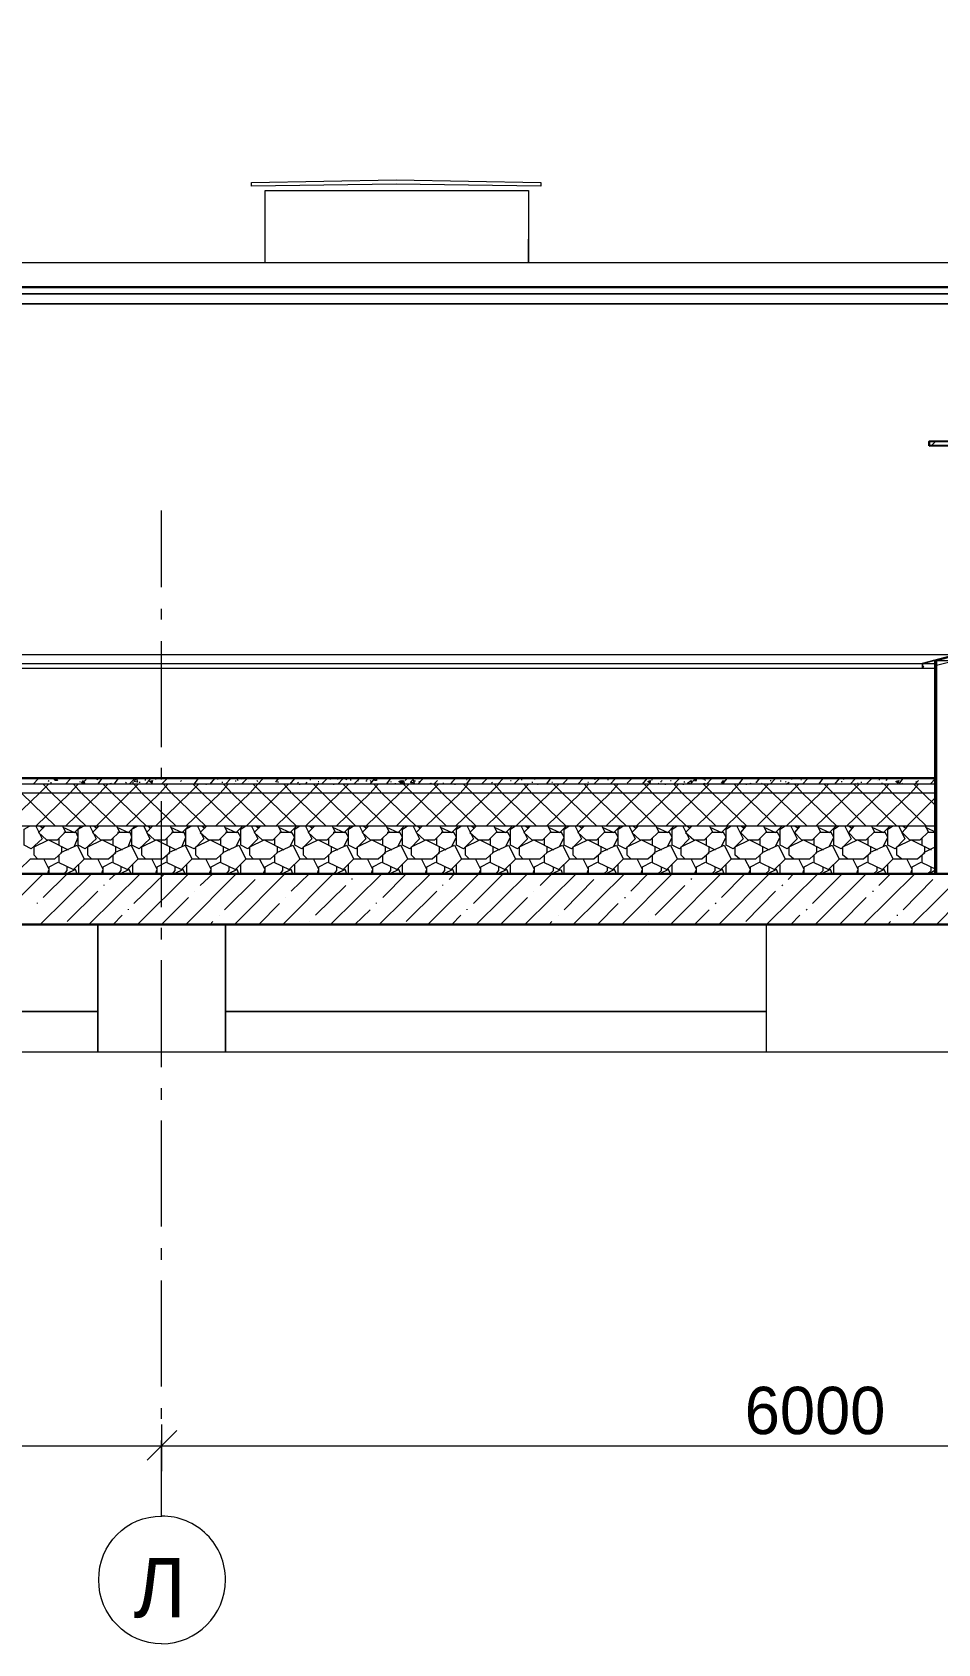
# Model space of a CAD drawing. Header units: millimetres. Extents: x 2294 to 908349, y -83289 to 219220.
# Drawn here: x 875517 to 879922, y 191945 to 199779 of the extents above; entities that cross this region are included whole.
import ezdxf

# ---------------------------------------------------------------- set-up
doc = ezdxf.new("R2010")
doc.units = ezdxf.units.MM
doc.layers.add('PDF _Геометрия', color=7, linetype='Continuous')
doc.layers.add('PDF _Текст', color=7, linetype='Continuous')

msp = doc.modelspace()

# ---------------------------------------------------------------- linework, layer by layer
at = {"layer": 'PDF _Геометрия', "lineweight": 9}
for points in [[(902971, 194821.8), (886249.7, 194821.8), (886096.7, 194511.4), (885786.3, 195132.2), (885628.9, 194821.8), (868588.5, 194821.8), (868588.5, 196990.1), (868278.2, 197147.5), (868898.9, 197453.5), (868588.5, 197610.8), (868588.5, 199779.1)], [(876649.7, 198660), (876649.7, 199009.7), (877821.3, 199009.7), (877930.6, 199009.7), (877930.6, 198660), (877930.6, 198773.7)], [(887836.6, 198542), (869353.6, 198542), (869353.6, 198660), (887836.6, 198660)], [(869432.3, 198458.9), (887836.6, 198458.9), (869432.3, 198458.9), (869432.3, 198542)], [(869432.3, 198507), (869432.3, 198537.6), (887836.6, 198537.6), (877930.6, 198537.6)], [(870022.4, 198537.6), (876649.7, 198537.6)], [(876147, 197081.9), (876147, 197453.5)], [(876147, 196924.5), (876147, 196977)], [(876147, 196303.7), (876147, 196819.6)], [(868588.5, 196688.4), (869353.6, 196688.4), (869353.6, 196710.3), (879845.4, 196710.3)], [(869432.3, 196727.8), (869432.3, 196754), (880002.7, 196754)], [(879849.7, 196710.3), (879906.6, 196710.3)], [(879910.9, 196723.4), (879910.9, 195687.3)], [(879915.3, 196723.4), (879915.3, 195687.3)], [(869353.6, 196688.4), (879906.6, 196688.4)], [(876147, 196146.4), (876147, 196203.2)], [(876147, 195525.6), (876147, 196041.4)], [(875836.6, 195442.5), (875836.6, 194821.8), (875836.6, 195018.5), (870105.5, 195018.5), (870105.5, 194821.8), (870105.5, 195442.5)], [(876147, 195368.2), (876147, 195425.1)], [(879089.1, 194821.8), (879089.1, 195442.5), (879194, 195442.5), (882446.4, 195442.5), (882446.4, 194821.8), (882446.4, 195442.5), (882651.9, 195442.5), (882651.9, 194821.8), (882651.9, 195442.5), (883788.5, 195442.5), (883893.4, 195442.5)], [(876147, 194747.5), (876147, 195267.7)], [(876147, 194590.1), (876147, 194646.9)], [(876147, 193973.7), (876147, 194489.5)], [(876147, 193811.9), (876147, 193868.8)], [(876147, 193195.6), (876147, 193711.4)], [(876147, 193038.2), (876147, 193090.6)], [(876147, 193011.9), (876147, 192907), (876147, 192784.6)], [(876221.3, 192981.3), (876147, 192907), (882345.9, 192907), (882271.6, 192837.1)], [(869567.8, 192907), (876147, 192907), (876077.1, 192837.1)], [(876147, 192561.7), (876147, 192933.3)]]:
    msp.add_lwpolyline(points, dxfattribs=at)
for points in [[(877991.8, 199031.6), (877288, 199040.3), (876584.2, 199031.6), (876584.2, 199049.1), (877288, 199062.2), (877991.8, 199049.1)], [(869432.3, 198507), (887836.6, 198507)], [(880042.1, 196762.8), (879845.4, 196710.3), (879845.4, 196688.4), (879849.7, 196688.4), (879854.1, 196697.2), (879849.7, 196692.8), (879849.7, 196710.3)], [(880050.8, 195687.3), (880050.8, 196723.4), (880029, 196723.4), (879928.4, 196723.4), (879915.3, 196723.4), (879910.9, 196723.4), (879906.6, 196723.4), (879906.6, 195687.3), (879910.9, 195687.3), (879915.3, 195687.3), (879928.4, 195687.3), (880029, 195687.3)], [(879915.3, 196701.6), (880050.8, 196736.5), (880050.8, 196758.4), (879915.3, 196723.4)], [(869414.8, 195687.3), (879915.3, 195687.3), (879915.3, 195919), (879915.3, 196080.8), (879915.3, 196124.5), (879915.3, 196150.7), (879915.3, 196155.1), (874721.9, 196155.1), (873790.7, 196181.3), (869414.8, 196308.1), (869414.8, 196303.7), (869414.8, 196277.5), (869414.8, 196233.8), (869414.8, 196072)], [(870105.5, 195018.5), (875836.6, 195018.5), (875836.6, 195442.5), (870105.5, 195442.5)], [(876457.4, 194821.8), (876457.4, 195442.5), (876457.4, 195018.5), (879089.1, 195018.5), (876457.4, 195018.5)]]:
    msp.add_lwpolyline(points, close=True, dxfattribs=at)
at = {"layer": 'PDF _Геометрия', "lineweight": 30}
msp.add_lwpolyline([(879880.3, 197768.2), (881187.4, 197790.1), (882494.5, 197768.2), (882494.5, 197790.1), (881187.4, 197811.9), (879880.3, 197790.1)], close=True, dxfattribs=at)
at = {"layer": 'PDF _Геометрия', "color": 250, "lineweight": 9, "true_color": 0x1d1d1d}
for points in [[(879889.1, 197768.2), (879910.9, 197790.1)], [(879902.2, 196723.4), (879906.6, 196727.8)], [(875386.3, 195919), (875552.5, 196080.8), (875596.2, 196124.5)], [(875631.2, 195919), (875465, 196080.8), (875425.7, 196124.5)], [(875740.4, 196124.5), (875701.1, 196080.8), (875535, 195919), (875565.6, 195857.8), (875513.1, 195809.8), (875478.1, 195827.2), (875478.1, 195905.9), (875504.4, 195919)], [(875521.9, 196124.5), (875548.1, 196150.7)], [(875779.8, 195919), (875613.7, 196080.8), (875570, 196124.5)], [(875596.2, 196137.6), (875600.6, 196142)], [(875609.3, 196128.9), (875609.3, 196133.2)], [(875626.8, 196146.4), (875622.4, 196146.4), (875626.8, 196150.7)], [(875679.2, 196124.5), (875705.5, 196150.7)], [(875679.2, 195919), (875845.4, 196080.8), (875884.7, 196124.5)], [(875924.1, 195919), (875757.9, 196080.8), (875718.6, 196124.5)], [(875749.2, 196137.6), (875749.2, 196133.2)], [(875757.9, 196124.5), (875779.8, 196146.4)], [(875827.9, 196150.7), (875836.6, 196146.4), (875836.6, 196150.7)], [(875827.9, 195919), (875989.6, 196080.8), (876033.3, 196124.5)], [(875836.6, 196124.5), (875858.5, 196150.7)], [(876072.7, 195919), (875906.6, 196080.8), (875862.8, 196124.5)], [(875897.8, 196124.5), (875897.8, 196128.9), (875902.2, 196124.5)], [(875915.3, 196124.5), (875937.2, 196150.7)], [(875972.1, 196128.9), (875976.5, 196133.2)], [(875972.1, 195919), (876138.3, 196080.8), (876177.6, 196124.5)], [(875989.6, 196124.5), (876015.9, 196150.7)], [(876007.1, 196133.2), (876007.1, 196128.9)], [(876216.9, 195919), (876050.8, 196080.8), (876011.5, 196124.5)], [(876037.7, 196133.2), (876042.1, 196133.2)], [(876068.3, 196124.5), (876094.5, 196150.7)], [(876068.3, 196142), (876068.3, 196146.4)], [(876085.8, 196137.6), (876090.2, 196142)], [(876116.4, 196150.7), (876116.4, 196146.4)], [(876116.4, 195919), (876282.5, 196080.8), (876326.2, 196124.5)], [(876147, 196124.5), (876173.2, 196150.7)], [(876343.7, 195919), (876356.8, 195910.3), (876361.2, 195919), (876195.1, 196080.8), (876155.7, 196124.5)], [(876225.7, 196124.5), (876225.7, 196124.5)], [(876238.8, 196137.6), (876243.2, 196142)], [(876265, 195919), (876431.2, 196080.8), (876470.5, 196124.5)], [(876509.8, 195919), (876343.7, 196080.8), (876300, 196124.5)], [(876304.4, 196124.5), (876326.2, 196150.7)], [(876361.2, 196124.5), (876365.6, 196124.5)], [(876365.6, 196124.5), (876365.6, 196124.5)], [(876383.1, 196124.5), (876404.9, 196150.7)], [(876409.3, 195919), (876575.4, 196080.8), (876614.8, 196124.5), (876641, 196150.7)], [(876418, 196150.7), (876418, 196146.4)], [(876439.9, 196133.2), (876444.3, 196133.2)], [(876654.1, 195919), (876488, 196080.8), (876448.6, 196124.5)], [(876457.4, 196124.5), (876483.6, 196150.7)], [(876501.1, 196128.9), (876501.1, 196128.9)], [(876505.5, 196142), (876505.5, 196137.6)], [(876514.2, 196146.4), (876518.6, 196142)], [(876536.1, 196124.5), (876562.3, 196150.7)], [(876536.1, 196146.4), (876536.1, 196146.4)], [(876557.9, 195919), (876719.7, 196080.8), (876763.4, 196124.5)], [(876571, 196137.6), (876571, 196137.6)], [(876627.9, 195919), (876597.3, 195888.4), (876636.6, 195853.5), (876689.1, 195853.5), (876728.4, 195892.8), (876715.3, 195919), (876715.3, 195914.7), (876772.1, 195888.4), (876802.7, 195919), (876636.6, 196080.8), (876592.9, 196124.5)], [(876610.4, 196142), (876614.8, 196137.6)], [(876702.2, 196133.2), (876715.3, 196150.7)], [(876907.7, 196128.9), (876907.7, 196124.5), (876868.3, 196080.8), (876702.2, 195919)], [(876710.9, 196137.6), (876715.3, 196133.2)], [(876947, 195919), (876780.9, 196080.8), (876741.5, 196124.5)], [(876772.1, 196124.5), (876794, 196150.7)], [(877056.3, 196124.5), (877012.6, 196080.8), (876846.5, 195919), (876877.1, 195857.8), (876829, 195809.8), (876794, 195827.2), (876794, 195905.9), (876815.9, 195919)], [(876807.1, 196133.2), (876811.5, 196128.9)], [(876815.9, 196124.5), (876820.2, 196124.5)], [(876846.5, 196124.5), (876855.2, 196133.2)], [(876868.3, 196146.4), (876872.7, 196146.4)], [(877091.3, 195919), (876929.5, 196080.8), (876885.8, 196124.5)], [(876907.7, 196137.6), (876912, 196137.6)], [(876925.1, 196124.5), (876951.4, 196150.7)], [(876964.5, 196150.7), (876968.9, 196146.4)], [(876982, 196124.5), (876986.3, 196124.5)], [(876995.1, 195919), (877161.2, 196080.8), (877200.6, 196124.5)], [(877003.8, 196124.5), (877030.1, 196150.7)], [(877003.8, 196146.4), (877003.8, 196150.7)], [(877003.8, 196124.5), (877003.8, 196124.5)], [(877152.5, 195919), (877121.9, 195888.4), (877161.2, 195853.5), (877213.7, 195853.5), (877253, 195892.8), (877239.9, 195919), (877073.8, 196080.8), (877030.1, 196124.5)], [(877038.8, 196150.7), (877047.5, 196146.4), (877047.5, 196150.7)], [(877065, 196146.4), (877065, 196142)], [(877082.5, 196124.5), (877108.7, 196150.7)], [(877100, 196142), (877104.4, 196142)], [(877139.3, 196142), (877143.7, 196137.6)], [(877139.3, 195919), (877305.5, 196080.8), (877349.2, 196124.5)], [(877143.7, 196146.4), (877148.1, 196146.4)], [(877161.2, 196124.5), (877183.1, 196150.7)], [(877161.2, 196142), (877165.6, 196137.6)], [(877384.2, 195919), (877218, 196080.8), (877178.7, 196124.5)], [(877191.8, 196150.7), (877191.8, 196142), (877183.1, 196142), (877187.4, 196150.7)], [(877239.9, 196124.5), (877261.8, 196150.7)], [(877261.8, 196137.6), (877261.8, 196133.2)], [(877283.6, 196124.5), (877283.6, 196128.9)], [(877288, 195919), (877449.7, 196080.8), (877493.4, 196124.5)], [(877318.6, 196124.5), (877318.6, 196128.9)], [(877532.8, 195919), (877366.7, 196080.8), (877323, 196124.5)], [(877331.7, 196142), (877340.4, 196150.7)], [(877357.9, 196133.2), (877362.3, 196128.9)], [(877379.8, 196137.6), (877379.8, 196142)], [(877392.9, 196124.5), (877419.1, 196150.7)], [(877397.3, 196137.6), (877401.6, 196137.6)], [(877432.2, 195919), (877598.4, 196080.8), (877637.7, 196124.5)], [(877449.7, 196124.5), (877454.1, 196128.9), (877454.1, 196124.5)], [(877454.1, 196128.9), (877458.5, 196124.5)], [(877489.1, 196142), (877471.6, 196124.5), (877510.9, 196080.8), (877677.1, 195919), (877646.5, 195888.4), (877685.8, 195853.5), (877738.3, 195853.5), (877777.6, 195892.8), (877764.5, 195919), (877764.5, 195914.7), (877821.3, 195888.4), (877851.9, 195919)], [(877515.3, 196128.9), (877519.7, 196128.9)], [(877550.3, 196124.5), (877576.5, 196150.7)], [(877559, 196137.6), (877563.4, 196137.6)], [(877572.1, 196124.5), (877576.5, 196124.5)], [(877576.5, 196124.5), (877576.5, 196124.5)], [(877576.5, 195919), (877742.6, 196080.8), (877786.3, 196124.5)], [(877821.3, 195919), (877659.6, 196080.8), (877615.8, 196124.5)], [(877629, 196124.5), (877650.8, 196150.7)], [(877629, 196146.4), (877633.3, 196146.4)], [(877703.3, 196124.5), (877729.5, 196150.7)], [(877725.1, 195919), (877891.3, 196080.8), (877930.6, 196124.5)], [(877751.4, 196128.9), (877755.7, 196133.2)], [(877969.9, 195919), (877803.8, 196080.8), (877764.5, 196124.5)], [(877782, 196124.5), (877808.2, 196150.7)], [(877790.7, 196128.9), (877790.7, 196128.9)], [(877843.2, 196142), (877847.5, 196142)], [(877860.7, 196124.5), (877886.9, 196150.7)], [(877869.4, 195919), (878035.5, 196080.8), (878079.2, 196124.5)], [(877895.6, 196146.4), (877900, 196146.4)], [(877939.3, 195919), (877908.7, 195888.4), (877948.1, 195853.5), (878000.5, 195853.5), (878039.9, 195892.8), (878026.8, 195919), (878026.8, 195914.7), (878083.6, 195888.4), (878114.2, 195919), (877948.1, 196080.8), (877908.7, 196124.5)], [(877948.1, 196133.2), (877952.5, 196133.2)], [(877961.2, 196146.4), (877965.6, 196150.7)], [(877974.3, 196124.5), (877978.7, 196124.5)], [(878018, 196124.5), (878039.9, 196150.7)], [(878018, 195919), (878184.2, 196080.8), (878223.5, 196124.5)], [(878044.3, 196133.2), (878048.6, 196133.2)], [(878262.8, 195919), (878096.7, 196080.8), (878053, 196124.5)], [(878096.7, 196124.5), (878118.6, 196146.4)], [(878162.3, 196150.7), (878162.3, 196150.7)], [(878162.3, 195919), (878328.4, 196080.8), (878367.8, 196124.5)], [(878171, 196124.5), (878197.3, 196150.7)], [(878407.1, 195919), (878241, 196080.8), (878201.6, 196124.5)], [(878219.1, 196133.2), (878223.5, 196133.2)], [(878249.7, 196124.5), (878276, 196150.7)], [(878249.7, 196150.7), (878254.1, 196146.4), (878258.5, 196150.7)], [(878306.6, 195919), (878472.7, 196080.8), (878516.4, 196124.5)], [(878315.3, 196146.4), (878319.7, 196146.4)], [(878328.4, 196124.5), (878354.6, 196150.7)], [(878463.9, 195919), (878433.3, 195888.4), (878472.7, 195853.5), (878525.1, 195853.5), (878564.5, 195892.8), (878551.4, 195919), (878389.6, 196080.8), (878345.9, 196124.5)], [(878411.5, 196128.9), (878433.3, 196150.7)], [(878424.6, 196128.9), (878424.6, 196128.9)], [(878455.2, 195919), (878621.3, 196080.8), (878660.7, 196124.5)], [(878485.8, 196124.5), (878507.7, 196150.7)], [(878700, 195919), (878533.9, 196080.8), (878494.5, 196124.5)], [(878529.5, 196146.4), (878533.9, 196146.4)], [(878560.1, 196124.5), (878564.5, 196128.9)], [(878573.2, 196137.6), (878577.6, 196137.6)], [(878577.6, 196142), (878582, 196142)], [(878595.1, 196124.5), (878599.5, 196124.5)], [(878599.5, 195919), (878765.6, 196080.8), (878809.3, 196124.5)], [(878621.3, 196142), (878625.7, 196142)], [(878844.3, 195919), (878678.1, 196080.8), (878638.8, 196124.5), (878665, 196150.7)], [(878682.5, 196124.5), (878686.9, 196124.5)], [(878686.9, 196133.2), (878691.3, 196137.6)], [(878717.5, 196124.5), (878743.7, 196150.7), (878739.3, 196142), (878748.1, 196142), (878748.1, 196150.7)], [(878748.1, 195919), (878914.2, 196080.8), (878953.6, 196124.5), (878975.4, 196150.7)], [(878778.7, 196124.5), (878787.4, 196128.9), (878787.4, 196124.5)], [(878783.1, 196146.4), (878783.1, 196150.7)], [(878992.9, 195919), (878826.8, 196080.8), (878783.1, 196124.5)], [(878787.4, 196146.4), (878791.8, 196142)], [(878796.2, 196124.5), (878822.4, 196150.7)], [(878874.9, 196124.5), (878896.7, 196150.7)], [(878892.3, 195919), (879058.5, 196080.8), (879097.8, 196124.5)], [(879137.2, 195919), (878971, 196080.8), (878931.7, 196124.5)], [(878988.5, 196124.5), (878992.9, 196124.5)], [(879006, 196124.5), (879010.4, 196128.9), (879010.4, 196124.5)], [(879036.6, 196133.2), (879041, 196133.2), (879054.1, 196150.7)], [(879041, 195919), (879202.7, 196080.8), (879246.4, 196124.5)], [(879062.8, 196124.5), (879067.2, 196128.9)], [(879285.8, 195919), (879119.7, 196080.8), (879076, 196124.5)], [(879106.6, 196124.5), (879132.8, 196150.7)], [(879106.6, 196142), (879110.9, 196142)], [(879159, 196137.6), (879159, 196142)], [(879180.9, 196137.6), (879185.2, 196133.2)], [(879185.2, 196124.5), (879198.4, 196133.2)], [(879185.2, 195919), (879351.4, 196080.8), (879390.7, 196124.5)], [(879211.5, 196146.4), (879211.5, 196150.7)], [(879430.1, 195919), (879263.9, 196080.8), (879224.6, 196124.5)], [(879255.2, 196146.4), (879259.6, 196146.4)], [(879263.9, 196124.5), (879290.2, 196150.7)], [(879329.5, 195919), (879495.6, 196080.8), (879539.3, 196124.5)], [(879342.6, 196124.5), (879364.5, 196150.7)], [(879355.7, 196142), (879355.7, 196142)], [(879574.3, 195919), (879412.6, 196080.8), (879368.9, 196124.5)], [(879421.3, 196124.5), (879443.2, 196150.7)], [(879451.9, 196137.6), (879456.3, 196137.6)], [(879460.7, 196150.7), (879465, 196146.4), (879465, 196150.7)], [(879478.1, 195919), (879644.3, 196080.8), (879683.6, 196124.5)], [(879495.6, 196124.5), (879521.9, 196150.7)], [(879722.9, 195919), (879556.8, 196080.8), (879513.1, 196124.5)], [(879521.9, 196128.9), (879521.9, 196128.9)], [(879530.6, 196128.9), (879535, 196128.9)], [(879548.1, 196133.2), (879552.5, 196133.2)], [(879574.3, 196124.5), (879600.5, 196150.7)], [(879622.4, 195919), (879788.5, 196080.8), (879827.9, 196124.5)], [(879626.8, 196142), (879626.8, 196142)], [(879635.5, 196146.4), (879639.9, 196146.4)], [(879648.6, 196128.9), (879653, 196128.9)], [(879657.4, 196128.9), (879657.4, 196128.9)], [(879867.2, 195919), (879701.1, 196080.8), (879661.7, 196124.5)], [(879670.5, 196142), (879679.2, 196150.7)], [(879731.7, 196124.5), (879753.5, 196150.7)], [(879744.8, 196128.9), (879749.2, 196124.5)], [(879915.3, 196015.2), (879849.7, 196080.8), (879806, 196124.5)], [(879810.4, 196124.5), (879827.9, 196142)], [(879814.8, 196137.6), (879819.1, 196133.2)], [(879884.7, 196124.5), (879910.9, 196150.7)], [(879753.5, 195919), (879766.7, 195910.3), (879771, 195919), (879915.3, 196063.3)], [(875543.7, 195761.7), (875526.2, 195779.2), (875526.2, 195818.5), (875596.2, 195853.5), (875692.4, 195805.4)], [(875578.7, 195919), (875548.1, 195888.4), (875587.4, 195853.5), (875639.9, 195853.5), (875679.2, 195892.8), (875666.1, 195919), (875666.1, 195914.7), (875723, 195888.4), (875753.6, 195919)], [(875556.8, 195919), (875570, 195910.3), (875574.3, 195919)], [(875648.6, 195827.2), (875648.6, 195862.2)], [(875723, 195822.9), (875740.4, 195866.6), (875731.7, 195888.4), (875670.5, 195888.4)], [(875797.3, 195919), (875827.9, 195857.8), (875775.4, 195809.8), (875740.4, 195827.2), (875740.4, 195905.9), (875766.7, 195919)], [(875753.6, 195919), (875753.6, 195919)], [(875806, 195761.7), (875788.5, 195779.2), (875788.5, 195818.5), (875858.5, 195853.5), (875954.7, 195805.4)], [(875841, 195919), (875810.4, 195888.4), (875849.7, 195853.5), (875902.2, 195853.5), (875941.5, 195892.8), (875928.4, 195919), (875928.4, 195914.7), (875985.3, 195888.4), (876015.9, 195919)], [(875819.1, 195919), (875832.2, 195910.3), (875836.6, 195919)], [(875910.9, 195827.2), (875910.9, 195862.2)], [(875985.3, 195822.9), (876002.7, 195866.6), (875994, 195888.4), (875932.8, 195888.4)], [(876059.6, 195919), (876090.2, 195857.8), (876037.7, 195809.8), (876002.7, 195827.2), (876002.7, 195905.9), (876029, 195919)], [(876015.9, 195919), (876015.9, 195919)], [(876068.3, 195761.7), (876050.8, 195779.2), (876050.8, 195818.5), (876120.8, 195853.5), (876216.9, 195805.4)], [(876103.3, 195919), (876072.7, 195888.4), (876112, 195853.5), (876164.5, 195853.5), (876203.8, 195892.8), (876190.7, 195919), (876190.7, 195914.7), (876247.5, 195888.4), (876278.1, 195919)], [(876081.4, 195919), (876094.5, 195910.3), (876098.9, 195919)], [(876173.2, 195827.2), (876173.2, 195862.2)], [(876247.5, 195822.9), (876265, 195866.6), (876256.3, 195888.4), (876195.1, 195888.4)], [(876321.9, 195919), (876352.5, 195857.8), (876304.4, 195809.8), (876265, 195827.2), (876265, 195905.9), (876291.3, 195919)], [(876278.1, 195919), (876278.1, 195919)], [(876330.6, 195761.7), (876313.1, 195779.2), (876313.1, 195818.5), (876383.1, 195853.5), (876479.2, 195805.4)], [(876365.6, 195919), (876335, 195888.4), (876374.3, 195853.5), (876426.8, 195853.5), (876466.1, 195892.8), (876453, 195919), (876453, 195914.7), (876509.8, 195888.4), (876540.4, 195919)], [(876435.5, 195827.2), (876435.5, 195862.2)], [(876509.8, 195822.9), (876531.7, 195866.6), (876518.6, 195888.4), (876457.4, 195888.4)], [(876584.2, 195919), (876614.8, 195857.8), (876566.7, 195809.8), (876531.7, 195827.2), (876531.7, 195905.9), (876553.6, 195919)], [(876540.4, 195919), (876540.4, 195919)], [(876592.9, 195761.7), (876575.4, 195779.2), (876575.4, 195818.5), (876645.4, 195853.5), (876741.5, 195805.4)], [(876606, 195919), (876619.1, 195910.3), (876623.5, 195919)], [(876697.8, 195827.2), (876697.8, 195862.2)], [(876772.1, 195822.9), (876794, 195866.6), (876780.9, 195888.4), (876719.7, 195888.4)], [(876802.7, 195919), (876802.7, 195919)], [(876855.2, 195761.7), (876837.7, 195779.2), (876837.7, 195818.5), (876907.7, 195853.5), (877003.8, 195805.4)], [(876890.2, 195919), (876859.6, 195888.4), (876898.9, 195853.5), (876951.4, 195853.5), (876990.7, 195892.8), (876977.6, 195919), (876977.6, 195914.7), (877034.4, 195888.4), (877065, 195919)], [(876868.3, 195919), (876881.4, 195910.3), (876885.8, 195919)], [(876960.1, 195827.2), (876960.1, 195862.2)], [(877034.4, 195822.9), (877056.3, 195866.6), (877043.2, 195888.4), (876982, 195888.4)], [(877108.7, 195919), (877139.3, 195857.8), (877091.3, 195809.8), (877056.3, 195827.2), (877056.3, 195905.9), (877078.1, 195919)], [(877065, 195919), (877065, 195919)], [(877117.5, 195761.7), (877100, 195779.2), (877100, 195818.5), (877169.9, 195853.5), (877266.1, 195805.4)], [(877130.6, 195919), (877143.7, 195910.3), (877148.1, 195919)], [(877222.4, 195827.2), (877222.4, 195862.2)], [(877239.9, 195919), (877239.9, 195914.7), (877296.7, 195888.4), (877327.3, 195919)], [(877296.7, 195822.9), (877318.6, 195866.6), (877305.5, 195888.4), (877244.3, 195888.4)], [(877371, 195919), (877401.6, 195857.8), (877353.6, 195809.8), (877318.6, 195827.2), (877318.6, 195905.9), (877340.4, 195919)], [(877327.3, 195919), (877327.3, 195919)], [(877379.8, 195761.7), (877362.3, 195779.2), (877362.3, 195818.5), (877432.2, 195853.5), (877528.4, 195805.4)], [(877414.8, 195919), (877384.2, 195888.4), (877423.5, 195853.5), (877476, 195853.5), (877515.3, 195892.8), (877502.2, 195919), (877502.2, 195914.7), (877559, 195888.4), (877589.6, 195919)], [(877392.9, 195919), (877406, 195910.3), (877410.4, 195919)], [(877484.7, 195827.2), (877484.7, 195862.2)], [(877559, 195822.9), (877580.9, 195866.6), (877567.8, 195888.4), (877506.6, 195888.4)], [(877633.3, 195919), (877663.9, 195857.8), (877615.8, 195809.8), (877580.9, 195827.2), (877580.9, 195905.9), (877602.7, 195919)], [(877589.6, 195919), (877589.6, 195919)], [(877642.1, 195761.7), (877624.6, 195779.2), (877624.6, 195818.5), (877694.5, 195853.5), (877790.7, 195805.4)], [(877655.2, 195919), (877668.3, 195910.3), (877672.7, 195919)], [(877747, 195827.2), (877747, 195862.2)], [(877821.3, 195822.9), (877843.2, 195866.6), (877830.1, 195888.4), (877773.2, 195888.4)], [(877895.6, 195919), (877926.2, 195857.8), (877878.1, 195809.8), (877843.2, 195827.2), (877843.2, 195905.9), (877865, 195919)], [(877851.9, 195919), (877851.9, 195919)], [(877904.4, 195761.7), (877886.9, 195779.2), (877886.9, 195818.5), (877956.8, 195853.5), (878053, 195805.4)], [(877917.5, 195919), (877930.6, 195910.3), (877935, 195919)], [(878009.3, 195827.2), (878009.3, 195862.2)], [(878083.6, 195822.9), (878105.5, 195866.6), (878092.4, 195888.4), (878035.5, 195888.4)], [(878157.9, 195919), (878188.5, 195857.8), (878140.4, 195809.8), (878105.5, 195827.2), (878105.5, 195905.9), (878127.3, 195919)], [(878114.2, 195919), (878114.2, 195919)], [(878166.7, 195761.7), (878149.2, 195779.2), (878149.2, 195818.5), (878219.1, 195853.5), (878315.3, 195805.4)], [(878201.6, 195919), (878171, 195888.4), (878210.4, 195853.5), (878262.8, 195853.5), (878302.2, 195892.8), (878289.1, 195919), (878289.1, 195914.7), (878345.9, 195888.4), (878376.5, 195919)], [(878179.8, 195919), (878192.9, 195910.3), (878197.3, 195919)], [(878271.6, 195827.2), (878271.6, 195862.2)], [(878345.9, 195822.9), (878367.8, 195866.6), (878354.6, 195888.4), (878297.8, 195888.4)], [(878420.2, 195919), (878450.8, 195857.8), (878402.7, 195809.8), (878367.8, 195827.2), (878367.8, 195905.9), (878389.6, 195919)], [(878376.5, 195919), (878376.5, 195919)], [(878429, 195761.7), (878411.5, 195779.2), (878411.5, 195818.5), (878481.4, 195853.5), (878577.6, 195805.4)], [(878442.1, 195919), (878455.2, 195910.3), (878459.6, 195919)], [(878533.9, 195827.2), (878533.9, 195862.2)], [(878551.4, 195919), (878551.4, 195914.7), (878608.2, 195888.4), (878638.8, 195919)], [(878608.2, 195822.9), (878630.1, 195866.6), (878616.9, 195888.4), (878560.1, 195888.4)], [(878682.5, 195919), (878713.1, 195857.8), (878665, 195809.8), (878630.1, 195827.2), (878630.1, 195905.9), (878651.9, 195919)], [(878638.8, 195919), (878638.8, 195919)], [(878691.3, 195761.7), (878673.8, 195779.2), (878673.8, 195818.5), (878743.7, 195853.5), (878839.9, 195805.4)], [(878726.2, 195919), (878695.6, 195888.4), (878735, 195853.5), (878787.4, 195853.5), (878826.8, 195892.8), (878813.7, 195919), (878813.7, 195914.7), (878870.5, 195888.4), (878901.1, 195919)], [(878704.4, 195919), (878717.5, 195910.3), (878721.9, 195919)], [(878796.2, 195827.2), (878796.2, 195862.2)], [(878870.5, 195822.9), (878892.3, 195866.6), (878879.2, 195888.4), (878822.4, 195888.4)], [(878944.8, 195919), (878975.4, 195857.8), (878927.3, 195809.8), (878892.3, 195827.2), (878892.3, 195905.9), (878914.2, 195919)], [(878901.1, 195919), (878901.1, 195919)], [(878957.9, 195761.7), (878936.1, 195779.2), (878936.1, 195818.5), (879006, 195853.5), (879102.2, 195805.4)], [(878988.5, 195919), (878962.3, 195888.4), (878997.3, 195853.5), (879049.7, 195853.5), (879089.1, 195892.8), (879076, 195919), (879076, 195914.7), (879132.8, 195888.4), (879163.4, 195919)], [(878966.7, 195919), (878979.8, 195910.3), (878984.2, 195919)], [(879058.5, 195827.2), (879058.5, 195862.2)], [(879132.8, 195822.9), (879154.6, 195866.6), (879141.5, 195888.4), (879084.7, 195888.4)], [(879207.1, 195919), (879237.7, 195857.8), (879189.6, 195809.8), (879154.6, 195827.2), (879154.6, 195905.9), (879176.5, 195919)], [(879163.4, 195919), (879163.4, 195919)], [(879220.2, 195761.7), (879198.4, 195779.2), (879198.4, 195818.5), (879268.3, 195853.5), (879364.5, 195805.4)], [(879250.8, 195919), (879224.6, 195888.4), (879259.6, 195853.5), (879312, 195853.5), (879351.4, 195892.8), (879338.2, 195919), (879338.2, 195914.7), (879395.1, 195888.4), (879425.7, 195919)], [(879229, 195919), (879242.1, 195910.3), (879246.4, 195919)], [(879320.8, 195827.2), (879320.8, 195862.2)], [(879395.1, 195822.9), (879416.9, 195866.6), (879403.8, 195888.4), (879347, 195888.4)], [(879469.4, 195919), (879500, 195857.8), (879451.9, 195809.8), (879416.9, 195827.2), (879416.9, 195905.9), (879438.8, 195919)], [(879425.7, 195919), (879425.7, 195919)], [(879482.5, 195761.7), (879460.7, 195779.2), (879460.7, 195818.5), (879530.6, 195853.5), (879626.8, 195805.4)], [(879513.1, 195919), (879486.9, 195888.4), (879521.9, 195853.5), (879574.3, 195853.5), (879613.7, 195892.8), (879600.5, 195919), (879600.5, 195914.7), (879657.4, 195888.4), (879688, 195919)], [(879491.3, 195919), (879504.4, 195910.3), (879508.7, 195919)], [(879583.1, 195827.2), (879583.1, 195862.2)], [(879657.4, 195822.9), (879679.2, 195866.6), (879666.1, 195888.4), (879609.3, 195888.4)], [(879731.7, 195919), (879762.3, 195857.8), (879714.2, 195809.8), (879679.2, 195827.2), (879679.2, 195905.9), (879701.1, 195919)], [(879688, 195919), (879688, 195919)], [(879744.8, 195761.7), (879722.9, 195779.2), (879722.9, 195818.5), (879792.9, 195853.5), (879889.1, 195805.4)], [(879775.4, 195919), (879749.2, 195888.4), (879784.2, 195853.5), (879836.6, 195853.5), (879876, 195892.8), (879862.8, 195919), (879862.8, 195914.7), (879915.3, 195888.4), (879871.6, 195888.4)], [(879845.4, 195827.2), (879845.4, 195862.2)], [(879915.3, 195919), (879915.3, 195919)], [(875342.6, 195687.3), (875338.3, 195691.7), (875338.3, 195722.3), (875382, 195744.2), (875456.3, 195709.2), (875508.8, 195761.7), (875626.8, 195761.7), (875661.8, 195792.3), (875661.8, 195822.9)], [(875604.9, 195687.3), (875600.6, 195691.7), (875600.6, 195722.3), (875644.3, 195744.2), (875718.6, 195709.2), (875771, 195761.7), (875889.1, 195761.7), (875924.1, 195792.3), (875924.1, 195822.9)], [(875648.6, 195744.2), (875648.6, 195779.2)], [(875657.4, 195792.3), (875736.1, 195827.2), (875771, 195757.3)], [(875867.2, 195687.3), (875862.8, 195691.7), (875862.8, 195722.3), (875906.6, 195744.2), (875980.9, 195709.2), (876033.3, 195761.7), (876151.4, 195761.7), (876186.3, 195792.3), (876186.3, 195822.9)], [(875910.9, 195744.2), (875910.9, 195779.2)], [(875919.7, 195792.3), (875998.4, 195827.2), (876033.3, 195757.3)], [(876129.5, 195687.3), (876125.1, 195691.7), (876125.1, 195722.3), (876168.9, 195744.2), (876243.2, 195709.2), (876295.6, 195761.7), (876413.7, 195761.7), (876448.6, 195792.3), (876448.6, 195822.9)], [(876173.2, 195744.2), (876173.2, 195779.2)], [(876182, 195792.3), (876260.7, 195827.2), (876295.6, 195757.3)], [(876391.8, 195687.3), (876387.4, 195691.7), (876387.4, 195722.3), (876431.2, 195744.2), (876505.5, 195709.2), (876557.9, 195761.7), (876676, 195761.7), (876710.9, 195792.3), (876710.9, 195822.9)], [(876435.5, 195744.2), (876435.5, 195779.2)], [(876444.3, 195792.3), (876523, 195827.2), (876557.9, 195757.3)], [(876654.1, 195687.3), (876649.7, 195691.7), (876649.7, 195722.3), (876693.4, 195744.2), (876767.8, 195709.2), (876820.2, 195761.7), (876938.3, 195761.7), (876973.2, 195792.3), (876973.2, 195822.9)], [(876697.8, 195744.2), (876697.8, 195779.2)], [(876706.6, 195792.3), (876785.3, 195827.2), (876820.2, 195757.3)], [(876916.4, 195687.3), (876912, 195691.7), (876912, 195722.3), (876955.7, 195744.2), (877030.1, 195709.2), (877082.5, 195761.7), (877200.6, 195761.7), (877235.5, 195792.3), (877235.5, 195822.9)], [(876960.1, 195744.2), (876960.1, 195779.2)], [(876968.9, 195792.3), (877047.5, 195827.2), (877082.5, 195757.3)], [(877178.7, 195687.3), (877174.3, 195691.7), (877174.3, 195722.3), (877218, 195744.2), (877292.4, 195709.2), (877344.8, 195761.7), (877462.8, 195761.7), (877497.8, 195792.3), (877497.8, 195822.9)], [(877222.4, 195744.2), (877222.4, 195779.2)], [(877231.2, 195792.3), (877309.8, 195827.2), (877344.8, 195757.3)], [(877441, 195687.3), (877436.6, 195691.7), (877436.6, 195722.3), (877480.3, 195744.2), (877554.6, 195709.2), (877607.1, 195761.7), (877725.1, 195761.7), (877760.1, 195792.3), (877760.1, 195822.9)], [(877484.7, 195744.2), (877484.7, 195779.2)], [(877493.4, 195792.3), (877572.1, 195827.2), (877607.1, 195757.3)], [(877703.3, 195687.3), (877698.9, 195691.7), (877698.9, 195722.3), (877742.6, 195744.2), (877816.9, 195709.2), (877869.4, 195761.7), (877987.4, 195761.7), (878022.4, 195792.3), (878022.4, 195822.9)], [(877747, 195744.2), (877747, 195779.2)], [(877755.7, 195792.3), (877834.4, 195827.2), (877869.4, 195757.3)], [(877965.6, 195687.3), (877961.2, 195691.7), (877961.2, 195722.3), (878004.9, 195744.2), (878079.2, 195709.2), (878131.7, 195761.7), (878249.7, 195761.7), (878284.7, 195792.3), (878284.7, 195822.9)], [(878009.3, 195744.2), (878009.3, 195779.2)], [(878018, 195792.3), (878096.7, 195827.2), (878131.7, 195757.3)], [(878227.9, 195687.3), (878223.5, 195691.7), (878223.5, 195722.3), (878267.2, 195744.2), (878341.5, 195709.2), (878394, 195761.7), (878512, 195761.7), (878547, 195792.3), (878547, 195822.9)], [(878271.6, 195744.2), (878271.6, 195779.2)], [(878280.3, 195792.3), (878359, 195827.2), (878394, 195757.3)], [(878490.2, 195687.3), (878485.8, 195691.7), (878485.8, 195722.3), (878529.5, 195744.2), (878603.8, 195709.2), (878656.3, 195761.7), (878774.3, 195761.7), (878809.3, 195792.3), (878809.3, 195822.9)], [(878533.9, 195744.2), (878533.9, 195779.2)], [(878542.6, 195792.3), (878621.3, 195827.2), (878656.3, 195757.3)], [(878752.5, 195687.3), (878748.1, 195691.7), (878748.1, 195722.3), (878791.8, 195744.2), (878866.1, 195709.2), (878918.6, 195761.7), (879036.6, 195761.7), (879071.6, 195792.3), (879071.6, 195822.9)], [(878796.2, 195744.2), (878796.2, 195779.2)], [(878804.9, 195792.3), (878883.6, 195827.2), (878918.6, 195757.3)], [(879014.8, 195687.3), (879010.4, 195691.7), (879010.4, 195722.3), (879054.1, 195744.2), (879128.4, 195709.2), (879180.9, 195761.7), (879298.9, 195761.7), (879333.9, 195792.3), (879333.9, 195822.9)], [(879058.5, 195744.2), (879058.5, 195779.2)], [(879067.2, 195792.3), (879145.9, 195827.2), (879180.9, 195757.3)], [(879277, 195687.3), (879272.7, 195691.7), (879272.7, 195722.3), (879316.4, 195744.2), (879390.7, 195709.2), (879443.2, 195761.7), (879561.2, 195761.7), (879596.2, 195792.3), (879596.2, 195822.9)], [(879320.8, 195744.2), (879320.8, 195779.2)], [(879329.5, 195792.3), (879408.2, 195827.2), (879443.2, 195757.3)], [(879539.3, 195687.3), (879535, 195691.7), (879535, 195722.3), (879578.7, 195744.2), (879653, 195709.2), (879705.5, 195761.7), (879823.5, 195761.7), (879858.5, 195792.3), (879858.5, 195822.9)], [(879583.1, 195744.2), (879583.1, 195779.2)], [(879591.8, 195792.3), (879670.5, 195827.2), (879705.5, 195757.3)], [(879845.4, 195744.2), (879845.4, 195779.2)], [(879854.1, 195792.3), (879915.3, 195822.9)], [(875591.8, 195687.3), (875600.6, 195709.2), (875574.3, 195761.7)], [(875674.9, 195687.3), (875688, 195704.8), (875688, 195722.3)], [(875736.1, 195687.3), (875727.3, 195709.2), (875683.6, 195687.3)], [(875749.2, 195687.3), (875744.8, 195691.7), (875744.8, 195731.1)], [(875854.1, 195687.3), (875862.8, 195709.2), (875836.6, 195761.7)], [(875937.2, 195687.3), (875950.3, 195704.8), (875950.3, 195722.3)], [(875998.4, 195687.3), (875989.6, 195709.2), (875945.9, 195687.3)], [(876011.5, 195687.3), (876007.1, 195691.7), (876007.1, 195731.1)], [(876116.4, 195687.3), (876125.1, 195709.2), (876098.9, 195761.7)], [(876199.5, 195687.3), (876212.6, 195704.8), (876212.6, 195722.3)], [(876260.7, 195687.3), (876251.9, 195709.2), (876208.2, 195687.3)], [(876273.8, 195687.3), (876269.4, 195691.7), (876269.4, 195731.1)], [(876378.7, 195687.3), (876387.4, 195709.2), (876361.2, 195761.7)], [(876461.8, 195687.3), (876474.9, 195704.8), (876474.9, 195722.3)], [(876523, 195687.3), (876514.2, 195709.2), (876470.5, 195687.3)], [(876536.1, 195687.3), (876531.7, 195691.7), (876531.7, 195731.1)], [(876641, 195687.3), (876649.7, 195709.2), (876623.5, 195761.7)], [(876724, 195687.3), (876737.2, 195704.8), (876737.2, 195722.3)], [(876785.3, 195687.3), (876776.5, 195709.2), (876732.8, 195687.3)], [(876798.4, 195687.3), (876794, 195691.7), (876794, 195731.1)], [(876903.3, 195687.3), (876912, 195709.2), (876885.8, 195761.7)], [(876986.3, 195687.3), (876999.5, 195704.8), (876999.5, 195722.3)], [(877047.5, 195687.3), (877038.8, 195709.2), (876995.1, 195687.3)], [(877060.7, 195687.3), (877056.3, 195691.7), (877056.3, 195731.1)], [(877165.6, 195687.3), (877174.3, 195709.2), (877148.1, 195761.7)], [(877248.6, 195687.3), (877261.8, 195704.8), (877261.8, 195722.3)], [(877309.8, 195687.3), (877301.1, 195709.2), (877257.4, 195687.3)], [(877323, 195687.3), (877318.6, 195691.7), (877318.6, 195731.1)], [(877427.9, 195687.3), (877436.6, 195709.2), (877410.4, 195761.7)], [(877441, 195442.5), (877690.2, 195687.3), (877698.9, 195709.2), (877672.7, 195761.7)], [(877510.9, 195687.3), (877524, 195704.8), (877524, 195722.3)], [(877545.9, 195661.1), (877572.1, 195687.3), (877563.4, 195709.2), (877519.7, 195687.3)], [(877585.2, 195687.3), (877580.9, 195691.7), (877580.9, 195731.1)], [(877773.2, 195687.3), (877786.3, 195704.8), (877786.3, 195722.3)], [(877834.4, 195687.3), (877825.7, 195709.2), (877782, 195687.3)], [(877847.5, 195687.3), (877843.2, 195691.7), (877843.2, 195731.1)], [(877952.5, 195687.3), (877961.2, 195709.2), (877935, 195761.7)], [(877987.4, 195630.5), (878044.3, 195687.3), (878088, 195709.2), (878096.7, 195687.3)], [(878035.5, 195687.3), (878053, 195704.8), (878053, 195722.3)], [(878109.8, 195687.3), (878105.5, 195691.7), (878105.5, 195731.1)], [(878214.8, 195687.3), (878223.5, 195709.2), (878197.3, 195761.7)], [(878297.8, 195687.3), (878315.3, 195704.8), (878315.3, 195722.3)], [(878359, 195687.3), (878350.3, 195709.2), (878306.6, 195687.3)], [(878372.1, 195687.3), (878367.8, 195691.7), (878367.8, 195731.1)], [(878477, 195687.3), (878485.8, 195709.2), (878459.6, 195761.7)], [(878560.1, 195687.3), (878577.6, 195704.8), (878577.6, 195722.3)], [(878621.3, 195687.3), (878612.6, 195709.2), (878568.9, 195687.3)], [(878634.4, 195687.3), (878630.1, 195691.7), (878630.1, 195731.1)], [(878739.3, 195687.3), (878748.1, 195709.2), (878721.9, 195761.7)], [(878822.4, 195687.3), (878839.9, 195704.8), (878839.9, 195722.3)], [(878883.6, 195687.3), (878874.9, 195709.2), (878831.1, 195687.3)], [(878896.7, 195687.3), (878892.3, 195691.7), (878892.3, 195731.1)], [(879001.6, 195687.3), (879010.4, 195709.2), (878984.2, 195761.7)], [(879084.7, 195687.3), (879102.2, 195704.8), (879102.2, 195722.3)], [(879145.9, 195687.3), (879137.2, 195709.2), (879093.4, 195687.3)], [(879159, 195687.3), (879154.6, 195691.7), (879154.6, 195731.1)], [(879263.9, 195687.3), (879272.7, 195709.2), (879246.4, 195761.7)], [(879347, 195687.3), (879364.5, 195704.8), (879364.5, 195722.3)], [(879408.2, 195687.3), (879399.5, 195709.2), (879355.7, 195687.3)], [(879421.3, 195687.3), (879416.9, 195691.7), (879416.9, 195731.1)], [(879526.2, 195687.3), (879535, 195709.2), (879508.7, 195761.7)], [(879609.3, 195687.3), (879626.8, 195704.8), (879626.8, 195722.3)], [(879670.5, 195687.3), (879661.7, 195709.2), (879618, 195687.3)], [(879683.6, 195687.3), (879679.2, 195691.7), (879679.2, 195731.1)], [(879788.5, 195687.3), (879797.3, 195709.2), (879771, 195761.7)], [(879801.6, 195687.3), (879797.3, 195691.7), (879797.3, 195722.3), (879841, 195744.2), (879915.3, 195709.2), (879880.3, 195687.3)], [(879871.6, 195687.3), (879889.1, 195704.8), (879889.1, 195722.3)], [(875320.8, 195442.5), (875570, 195687.3)], [(875556.8, 195442.5), (875806, 195687.3)], [(875570, 195573.7), (875688, 195687.3)], [(875792.9, 195442.5), (876042.1, 195687.3)], [(875867.2, 195630.5), (875867.2, 195634.9)], [(875893.4, 195661.1), (875924.1, 195687.3)], [(876011.5, 195543.1), (876160.1, 195687.3)], [(876029, 195442.5), (876278.1, 195687.3)], [(876265, 195442.5), (876509.8, 195687.3)], [(876335, 195630.5), (876396.2, 195687.3)], [(876453, 195512.5), (876601.6, 195661.1)], [(876501.1, 195442.5), (876745.9, 195687.3)], [(876737.2, 195442.5), (876982, 195687.3)], [(876776.5, 195604.3), (876863.9, 195687.3)], [(876894.5, 195486.3), (877043.2, 195630.5)], [(876968.9, 195442.5), (877218, 195687.3)], [(877073.8, 195661.1), (877073.8, 195665.5)], [(877204.9, 195442.5), (877454.1, 195687.3)], [(877222.4, 195573.7), (877336.1, 195687.3)], [(877515.3, 195630.5), (877515.3, 195634.9)], [(877663.9, 195543.1), (877808.2, 195687.3)], [(877677.1, 195442.5), (877926.2, 195687.3)], [(877913.1, 195442.5), (878162.3, 195687.3)], [(878105.5, 195512.5), (878249.7, 195661.1)], [(878149.2, 195442.5), (878398.4, 195687.3)], [(878385.2, 195442.5), (878630.1, 195687.3)], [(878429, 195604.3), (878512, 195687.3)], [(878547, 195486.3), (878691.3, 195630.5)], [(878621.3, 195442.5), (878866.1, 195687.3)], [(878721.9, 195661.1), (878726.2, 195665.5)], [(878857.4, 195442.5), (879102.2, 195687.3)], [(878870.5, 195573.7), (878984.2, 195687.3)], [(879089.1, 195442.5), (879338.2, 195687.3)], [(879163.4, 195630.5), (879167.8, 195634.9)], [(879194, 195661.1), (879220.2, 195687.3)], [(879312, 195543.1), (879456.3, 195687.3)], [(879325.1, 195442.5), (879574.3, 195687.3)], [(879561.2, 195442.5), (879810.4, 195687.3)], [(879635.5, 195630.5), (879692.3, 195687.3)], [(879753.5, 195512.5), (879897.8, 195661.1)], [(879797.3, 195442.5), (880046.4, 195687.3)], [(875543.7, 195543.1), (875543.7, 195547.5)], [(875688, 195455.7), (875836.6, 195604.3)], [(876147, 195442.5), (876278.1, 195573.7)], [(876308.7, 195604.3), (876308.7, 195604.3)], [(876619.1, 195442.5), (876719.7, 195543.1)], [(876750.3, 195573.7), (876750.3, 195573.7)], [(877191.8, 195543.1), (877191.8, 195547.5)], [(877336.1, 195455.7), (877484.7, 195604.3)], [(877795.1, 195442.5), (877926.2, 195573.7)], [(877956.8, 195604.3), (877956.8, 195604.3)], [(878267.2, 195442.5), (878367.8, 195543.1)], [(878398.4, 195573.7), (878402.7, 195573.7)], [(878839.9, 195543.1), (878844.3, 195547.5)], [(878988.5, 195455.7), (879132.8, 195604.3)], [(879443.2, 195442.5), (879574.3, 195573.7)], [(879604.9, 195604.3), (879609.3, 195604.3)], [(879915.3, 195442.5), (880015.8, 195543.1)], [(875910.9, 195442.5), (875954.7, 195486.3)], [(875985.3, 195512.5), (875985.3, 195516.9)], [(876383.1, 195442.5), (876396.2, 195455.7)], [(876426.8, 195486.3), (876426.8, 195486.3)], [(876868.3, 195455.7), (876868.3, 195455.7)], [(877086.9, 195442.5), (877161.2, 195512.5)], [(877559, 195442.5), (877602.7, 195486.3)], [(877633.3, 195512.5), (877633.3, 195516.9)], [(878031.1, 195442.5), (878044.3, 195455.7)], [(878074.9, 195486.3), (878074.9, 195486.3)], [(878516.4, 195455.7), (878516.4, 195455.7)], [(878739.3, 195442.5), (878809.3, 195512.5)], [(879207.1, 195442.5), (879250.8, 195486.3)], [(879281.4, 195512.5), (879285.8, 195516.9)], [(879679.2, 195442.5), (879692.3, 195455.7)], [(879722.9, 195486.3), (879727.3, 195486.3)]]:
    msp.add_lwpolyline(points, dxfattribs=at)
at = {"layer": 'PDF _Геометрия', "lineweight": 20}
for points in [[(879915.3, 196124.5), (874721.9, 196124.5), (873790.7, 196150.7), (869414.8, 196277.5), (868588.5, 196225.1)], [(879915.3, 196080.8), (874721.9, 196080.8), (873790.7, 196111.4), (869414.8, 196233.8), (868588.5, 196185.7)], [(879915.3, 195919), (874726.2, 195919), (873786.4, 195945.3), (869414.8, 196072), (868588.5, 196019.6)]]:
    msp.add_lwpolyline(points, dxfattribs=at)
msp.add_lwpolyline([(874721.9, 196150.7), (879915.3, 196150.7), (874721.9, 196150.7), (873790.7, 196177), (869414.8, 196303.7), (873790.7, 196177)], close=True, dxfattribs=at)
at = {"layer": 'PDF _Геометрия', "color": 250, "lineweight": 9, "true_color": 0x1d1d1d}
for points in [[(875635.5, 196150.7), (875639.9, 196142), (875626.8, 196142)], [(875766.7, 196142), (875771, 196128.9), (875757.9, 196128.9)], [(876029, 196133.2), (876011.5, 196137.6), (876024.6, 196150.7)], [(876103.3, 196142), (876098.9, 196128.9), (876090.2, 196137.6)], [(877314.2, 196142), (877309.8, 196128.9), (877301.1, 196137.6)], [(877323, 196142), (877327.3, 196128.9), (877314.2, 196128.9)], [(877375.4, 196128.9), (877357.9, 196133.2), (877371, 196146.4)], [(878525.1, 196142), (878520.8, 196128.9), (878512, 196137.6)], [(878721.9, 196124.5), (878704.4, 196128.9), (878721.9, 196142)], [(878879.2, 196142), (878879.2, 196128.9), (878870.5, 196128.9)], [(879731.7, 196142), (879727.3, 196128.9), (879718.6, 196137.6)]]:
    msp.add_lwpolyline(points, close=True, dxfattribs=at)
at = {"layer": 'PDF _Геометрия', "lineweight": 30}
msp.add_lwpolyline([(868588.5, 195442.5), (901191.7, 195442.5), (901191.7, 195687.3), (868588.5, 195687.3)], dxfattribs=at)
at = {"layer": 'PDF _Геометрия', "lineweight": 18}
msp.add_lwpolyline([(876147, 191945.3, 0.411972), (876457.4, 192255.7, 0.417263), (876147, 192566)], format="xyb", dxfattribs=at)
for points in [[(875841, 192255.7), (875841, 192430.5), (875976.5, 192566), (876147, 192566)], [(876147, 191945.3), (875976.5, 191945.3), (875841, 192085.2), (875841, 192255.7)]]:
    msp.add_open_spline(points, degree=3, dxfattribs=at)

# ---------------------------------------------------------------- texts
at = {"layer": 'PDF _Текст', "attachment_point": 4, "style": ''}
for s, insert, char_height in [('6000', (878982.8, 193077.8), 229.97), ('Л', (876010.2, 192216.1), 289.5)]:
    msp.add_mtext(s, dxfattribs=dict(at, insert=insert, char_height=char_height))

doc.saveas('drawing.dxf')
